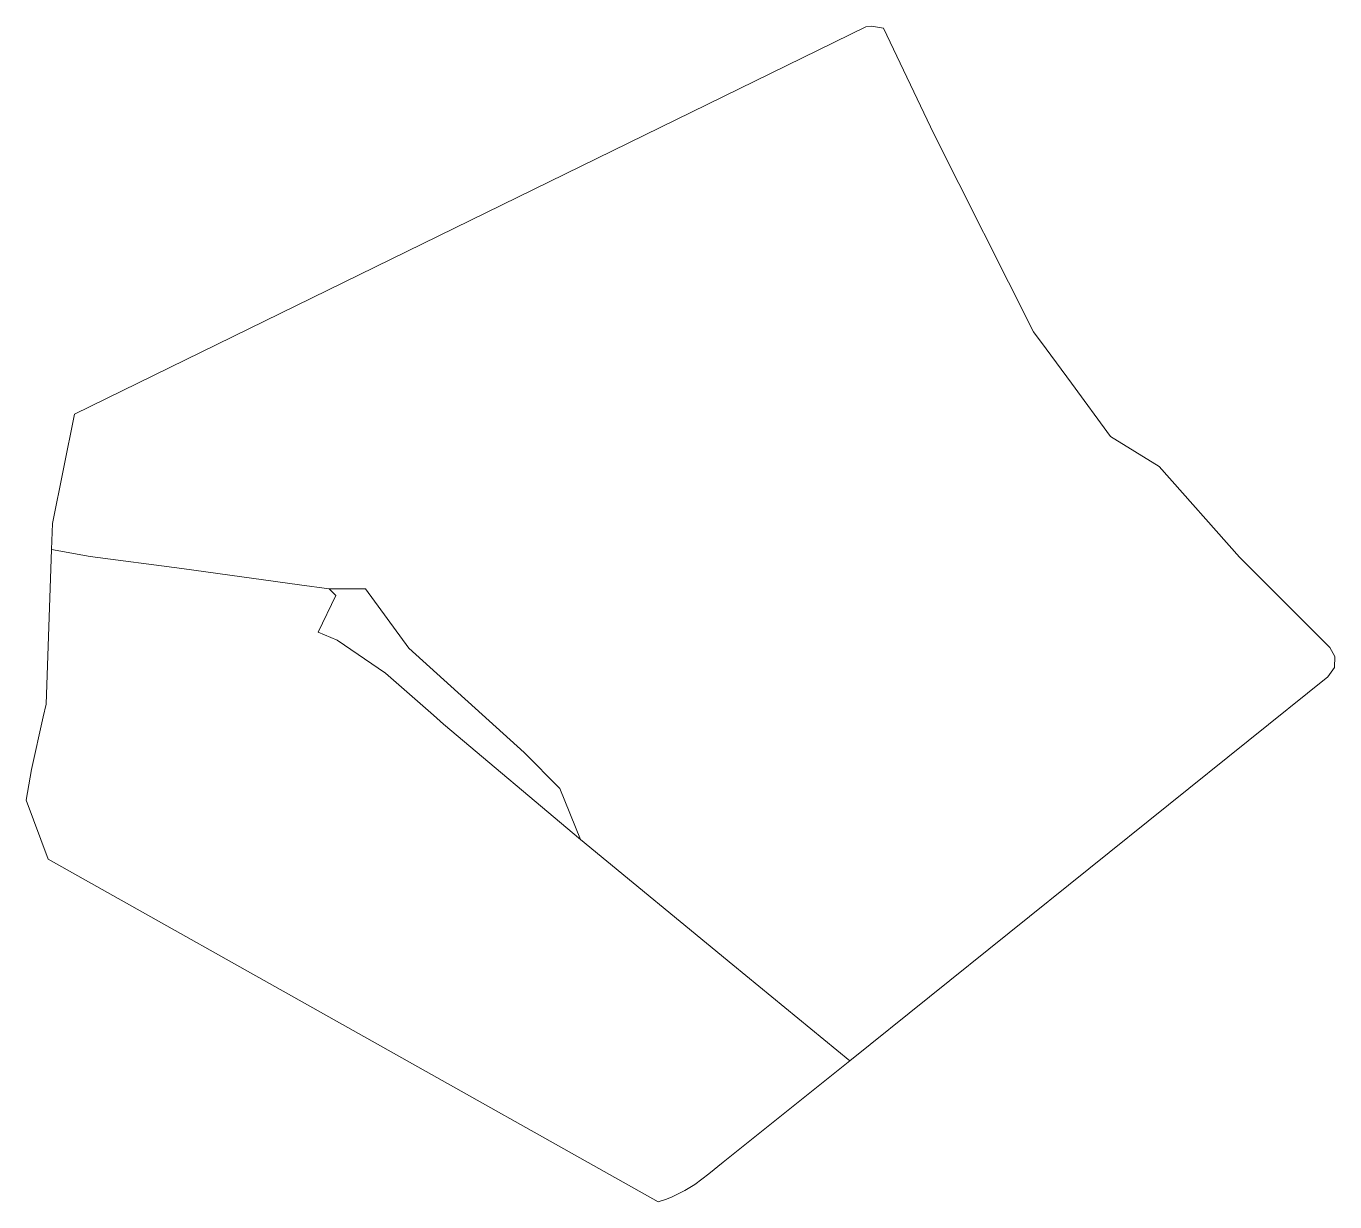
# Model space of a CAD drawing. Header units: metres. Extents: x 7511864 to 7511978, y 4692312 to 4692415.
import ezdxf

# ---------------------------------------------------------------- set-up
doc = ezdxf.new("R2010")
doc.units = ezdxf.units.M
doc.layers.add('Parcela Baze', color=7, linetype='Continuous', lineweight=0)
doc.layers.add('Themel pllaka o3 ferizaj pikat', color=30, linetype='Continuous', lineweight=0)

msp = doc.modelspace()

# ---------------------------------------------------------------- linework, layer by layer
at = {"layer": 'Parcela Baze', "flags": 128}
msp.add_lwpolyline([(7511868.089, 4692380.675), (7511937.066, 4692414.438), (7511937.581, 4692414.509), (7511938.619, 4692414.346), (7511942.993, 4692405.116), (7511951.692, 4692387.847), (7511952.79, 4692386.36), (7511954.994, 4692383.377), (7511958.422, 4692378.737), (7511962.664, 4692376.104), (7511969.659, 4692368.194), (7511977.522, 4692360.323), (7511977.965, 4692359.554), (7511977.935, 4692358.579), (7511977.366, 4692357.776), (7511935.682, 4692324.288), (7511925.491, 4692332.643), (7511912.211, 4692343.575), (7511910.408, 4692348.042), (7511907.287, 4692351.18), (7511897.246, 4692360.267), (7511893.466, 4692365.435), (7511890.286, 4692365.442), (7511887.703, 4692365.8), (7511877.458, 4692367.218), (7511869.461, 4692368.275), (7511866.082, 4692368.871), (7511866.161, 4692371.131), (7511868.089, 4692380.675)], dxfattribs=at)
at = {"layer": 'Themel pllaka o3 ferizaj pikat', "color": 0, "flags": 128}
for points in [[(7511935.682, 4692324.288), (7511924.648, 4692315.435), (7511923.397, 4692314.429), (7511922.178, 4692313.502), (7511921.293, 4692312.967), (7511920.134, 4692312.398), (7511919.616, 4692312.189), (7511918.965, 4692311.985), (7511892.386, 4692326.927), (7511865.807, 4692341.869), (7511863.876, 4692347.021), (7511864.33, 4692349.682), (7511865.363, 4692354.287), (7511865.611, 4692355.392), (7511866.082, 4692368.871), (7511869.461, 4692368.275), (7511877.458, 4692367.218), (7511887.703, 4692365.8), (7511890.286, 4692365.442), (7511890.881, 4692364.849), (7511889.344, 4692361.676), (7511891, 4692360.963), (7511895.198, 4692358.097), (7511899.376, 4692354.42), (7511900.258, 4692353.644), (7511912.211, 4692343.575), (7511925.491, 4692332.643), (7511935.682, 4692324.288)], [(7511893.466, 4692365.435), (7511897.246, 4692360.267), (7511907.287, 4692351.18), (7511910.408, 4692348.042), (7511912.211, 4692343.575), (7511900.258, 4692353.644), (7511899.376, 4692354.42), (7511895.198, 4692358.097), (7511891, 4692360.963), (7511889.344, 4692361.676), (7511890.881, 4692364.849), (7511890.286, 4692365.442), (7511893.466, 4692365.435)]]:
    msp.add_lwpolyline(points, dxfattribs=at)

doc.saveas('drawing.dxf')
